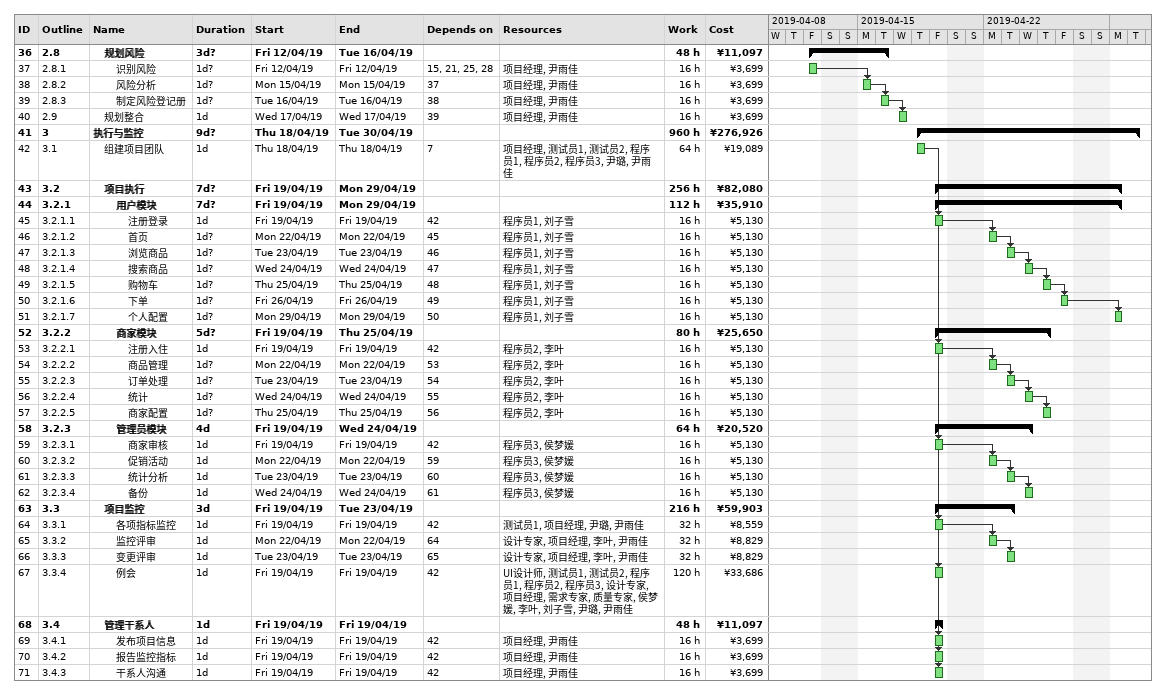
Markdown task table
| ID | WBS | Task | Duration | Start | Finish | Predecessors | Resources | Work (h) | Cost (¥) |
|---|---|---|---|---|---|---|---|---|---|
| 36 | 2.8 | **规划风险** | 3d? | 2019-04-12 | 2019-04-16 |  |  | 48 | 11097 |
| 37 | 2.8.1 | 识别风险 | 1d? | 2019-04-12 | 2019-04-12 | 15, 21, 25, 28 | 项目经理, 尹雨佳 | 16 | 3699 |
| 38 | 2.8.2 | 风险分析 | 1d? | 2019-04-15 | 2019-04-15 | 37 | 项目经理, 尹雨佳 | 16 | 3699 |
| 39 | 2.8.3 | 制定风险登记册 | 1d? | 2019-04-16 | 2019-04-16 | 38 | 项目经理, 尹雨佳 | 16 | 3699 |
| 40 | 2.9 | 规划整合 | 1d | 2019-04-17 | 2019-04-17 | 39 | 项目经理, 尹雨佳 | 16 | 3699 |
| 41 | 3 | **执行与监控** | 9d? | 2019-04-18 | 2019-04-30 |  |  | 960 | 276926 |
| 42 | 3.1 | 组建项目团队 | 1d | 2019-04-18 | 2019-04-18 | 7 | 项目经理, 测试员1, 测试员2, 程序员1, 程序员2, 程序员3, 尹璐, 尹雨佳 | 64 | 19089 |
| 43 | 3.2 | **项目执行** | 7d? | 2019-04-19 | 2019-04-29 |  |  | 256 | 82080 |
| 44 | 3.2.1 | **用户模块** | 7d? | 2019-04-19 | 2019-04-29 |  |  | 112 | 35910 |
| 45 | 3.2.1.1 | 注册登录 | 1d | 2019-04-19 | 2019-04-19 | 42 | 程序员1, 刘子雪 | 16 | 5130 |
| 46 | 3.2.1.2 | 首页 | 1d? | 2019-04-22 | 2019-04-22 | 45 | 程序员1, 刘子雪 | 16 | 5130 |
| 47 | 3.2.1.3 | 浏览商品 | 1d? | 2019-04-23 | 2019-04-23 | 46 | 程序员1, 刘子雪 | 16 | 5130 |
| 48 | 3.2.1.4 | 搜索商品 | 1d? | 2019-04-24 | 2019-04-24 | 47 | 程序员1, 刘子雪 | 16 | 5130 |
| 49 | 3.2.1.5 | 购物车 | 1d? | 2019-04-25 | 2019-04-25 | 48 | 程序员1, 刘子雪 | 16 | 5130 |
| 50 | 3.2.1.6 | 下单 | 1d? | 2019-04-26 | 2019-04-26 | 49 | 程序员1, 刘子雪 | 16 | 5130 |
| 51 | 3.2.1.7 | 个人配置 | 1d? | 2019-04-29 | 2019-04-29 | 50 | 程序员1, 刘子雪 | 16 | 5130 |
| 52 | 3.2.2 | **商家模块** | 5d? | 2019-04-19 | 2019-04-25 |  |  | 80 | 25650 |
| 53 | 3.2.2.1 | 注册入住 | 1d | 2019-04-19 | 2019-04-19 | 42 | 程序员2, 李叶 | 16 | 5130 |
| 54 | 3.2.2.2 | 商品管理 | 1d? | 2019-04-22 | 2019-04-22 | 53 | 程序员2, 李叶 | 16 | 5130 |
| 55 | 3.2.2.3 | 订单处理 | 1d? | 2019-04-23 | 2019-04-23 | 54 | 程序员2, 李叶 | 16 | 5130 |
| 56 | 3.2.2.4 | 统计 | 1d? | 2019-04-24 | 2019-04-24 | 55 | 程序员2, 李叶 | 16 | 5130 |
| 57 | 3.2.2.5 | 商家配置 | 1d? | 2019-04-25 | 2019-04-25 | 56 | 程序员2, 李叶 | 16 | 5130 |
| 58 | 3.2.3 | **管理员模块** | 4d | 2019-04-19 | 2019-04-24 |  |  | 64 | 20520 |
| 59 | 3.2.3.1 | 商家审核 | 1d | 2019-04-19 | 2019-04-19 | 42 | 程序员3, 侯梦媛 | 16 | 5130 |
| 60 | 3.2.3.2 | 促销活动 | 1d | 2019-04-22 | 2019-04-22 | 59 | 程序员3, 侯梦媛 | 16 | 5130 |
| 61 | 3.2.3.3 | 统计分析 | 1d | 2019-04-23 | 2019-04-23 | 60 | 程序员3, 侯梦媛 | 16 | 5130 |
| 62 | 3.2.3.4 | 备份 | 1d | 2019-04-24 | 2019-04-24 | 61 | 程序员3, 侯梦媛 | 16 | 5130 |
| 63 | 3.3 | **项目监控** | 3d | 2019-04-19 | 2019-04-23 |  |  | 216 | 59903 |
| 64 | 3.3.1 | 各项指标监控 | 1d | 2019-04-19 | 2019-04-19 | 42 | 测试员1, 项目经理, 尹璐, 尹雨佳 | 32 | 8559 |
| 65 | 3.3.2 | 监控评审 | 1d | 2019-04-22 | 2019-04-22 | 64 | 设计专家, 项目经理, 李叶, 尹雨佳 | 32 | 8829 |
| 66 | 3.3.3 | 变更评审 | 1d | 2019-04-23 | 2019-04-23 | 65 | 设计专家, 项目经理, 李叶, 尹雨佳 | 32 | 8829 |
| 67 | 3.3.4 | 例会 | 1d | 2019-04-19 | 2019-04-19 | 42 | UI设计师, 测试员1, 测试员2, 程序员1, 程序员2, 程序员3, 设计专家, 项目经理, 需求专家, 质量专家, 侯梦媛, 李叶, 刘子雪, 尹璐, 尹雨佳 | 120 | 33686 |
| 68 | 3.4 | **管理干系人** | 1d | 2019-04-19 | 2019-04-19 |  |  | 48 | 11097 |
| 69 | 3.4.1 | 发布项目信息 | 1d | 2019-04-19 | 2019-04-19 | 42 | 项目经理, 尹雨佳 | 16 | 3699 |
| 70 | 3.4.2 | 报告监控指标 | 1d | 2019-04-19 | 2019-04-19 | 42 | 项目经理, 尹雨佳 | 16 | 3699 |
| 71 | 3.4.3 | 干系人沟通 | 1d | 2019-04-19 | 2019-04-19 | 42 | 项目经理, 尹雨佳 | 16 | 3699 |
